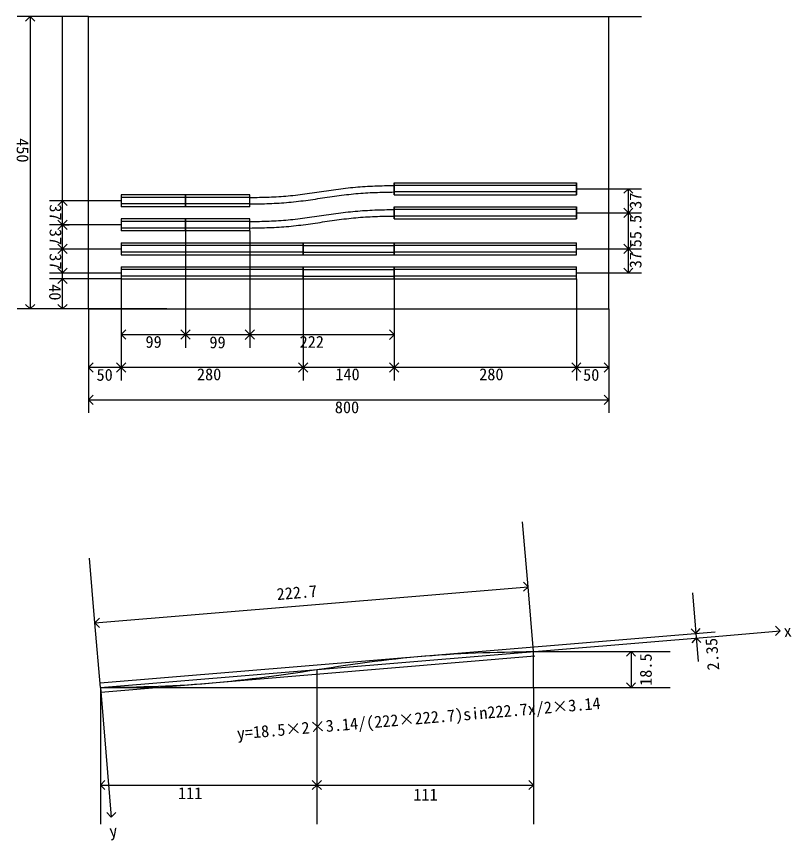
# Model space of a CAD drawing. Units: millimetres, scale not verified. Extents: x -9453 to 9743, y -8805 to 2983.
# Drawn here: x 8551 to 9743, y -359 to 909 of the extents above; entities that cross this region are included whole.
import ezdxf
from ezdxf.enums import TextEntityAlignment as Align

# ---------------------------------------------------------------- set-up
doc = ezdxf.new("R2010")
doc.units = ezdxf.units.MM
doc.header["$LTSCALE"] = 10
for name, color, linetype in [('0-0_線路', 7, 'Continuous'), ('0-1', 7, 'Continuous'), ('0-7', 7, 'Continuous')]:
    doc.layers.add(name, color=color, linetype=linetype)
doc.styles.add('ＭＳ ゴシック', font='')
doc.styles.get('ＭＳ ゴシック').set_extended_font_data('MS Gothic')

msp = doc.modelspace()

# ---------------------------------------------------------------- linework, layer by layer
at = {"layer": '0-0_線路'}
for p, q in [((9131.98, 652.97), (9411.98, 652.97)), ((9131.98, 652.97), (9131.98, 634.47)), ((9131.98, 652.97), (9131.98, 634.47)), ((9131.98, 634.47), (9131.98, 652.97)), ((9411.98, 634.47), (9411.98, 652.97)), ((9411.98, 634.47), (9411.98, 652.97)), ((9411.98, 652.97), (9411.98, 634.47)), ((9411.98, 652.97), (9411.98, 634.47)), ((8711.98, 634.47), (8711.98, 615.97)), ((8711.98, 634.47), (8711.98, 615.97)), ((9131.98, 634.47), (9411.98, 634.47)), ((9131.98, 615.97), (9411.98, 615.97)), ((9131.98, 615.97), (9131.98, 597.47)), ((9131.98, 615.97), (9131.98, 597.47)), ((9131.98, 597.47), (9131.98, 615.97)), ((9411.98, 597.47), (9411.98, 615.97)), ((9411.98, 597.47), (9411.98, 615.97)), ((9411.98, 615.97), (9411.98, 597.47)), ((9411.98, 615.97), (9411.98, 597.47)), ((8711.98, 597.47), (8711.98, 578.97)), ((8711.98, 597.47), (8711.98, 578.97)), ((9131.98, 597.47), (9411.98, 597.47)), ((8711.98, 560.47), (8991.98, 560.47)), ((8711.98, 560.47), (8711.98, 541.97)), ((8711.98, 560.47), (8711.98, 541.97)), ((8991.98, 541.97), (8991.98, 560.47)), ((8991.98, 541.97), (8991.98, 560.47)), ((8991.98, 560.47), (9131.98, 560.47)), ((8991.98, 560.47), (8991.98, 541.97)), ((8991.98, 560.47), (8991.98, 541.97)), ((8991.98, 560.47), (8991.98, 541.97)), ((9131.98, 560.47), (9411.98, 560.47)), ((9131.98, 560.47), (9131.98, 541.97)), ((9131.98, 560.47), (9131.98, 541.97)), ((9131.98, 560.47), (9131.98, 541.97)), ((9131.98, 560.47), (9131.98, 541.97)), ((9131.98, 541.97), (9131.98, 560.47)), ((9411.98, 541.97), (9411.98, 560.47)), ((9411.98, 541.97), (9411.98, 560.47)), ((8711.98, 541.97), (8991.98, 541.97)), ((8991.98, 541.97), (9131.98, 541.97)), ((9131.98, 541.97), (9411.98, 541.97)), ((8711.98, 523.47), (8991.98, 523.47)), ((8711.98, 523.47), (8711.98, 504.97)), ((8991.98, 504.97), (8991.98, 523.47)), ((8991.98, 523.47), (9131.98, 523.47)), ((8991.98, 523.47), (8991.98, 504.97)), ((8991.98, 523.47), (8991.98, 504.97)), ((8991.98, 523.47), (8991.98, 504.97)), ((9131.98, 523.47), (9411.98, 523.47)), ((9131.98, 523.47), (9131.98, 504.97)), ((9131.98, 523.47), (9131.98, 504.97)), ((9131.98, 523.47), (9131.98, 504.97)), ((9131.98, 523.47), (9131.98, 504.97)), ((9131.98, 504.97), (9131.98, 523.47)), ((9411.98, 504.97), (9411.98, 523.47)), ((9411.98, 504.97), (9411.98, 523.47)), ((8991.98, 504.97), (9131.98, 504.97)), ((9131.98, 504.97), (9411.98, 504.97))]:
    msp.add_line(p, q, dxfattribs=at)
at = {"layer": '0-0_線路', "color": 2}
for p, q in [((9411.98, 648.72), (9131.98, 648.72)), ((9411.98, 638.72), (9131.98, 638.72)), ((9411.98, 611.72), (9131.98, 611.72)), ((9411.98, 601.72), (9131.98, 601.72)), ((8991.98, 556.22), (8711.98, 556.22)), ((8991.98, 546.22), (8711.98, 546.22)), ((8991.98, 556.22), (9131.98, 556.22)), ((8991.98, 546.22), (9131.98, 546.22)), ((9411.98, 556.22), (9131.98, 556.22)), ((9411.98, 546.22), (9131.98, 546.22)), ((8991.98, 519.22), (8711.98, 519.22)), ((8991.98, 509.22), (8711.98, 509.22)), ((8991.98, 519.22), (9131.98, 519.22)), ((8991.98, 509.22), (9131.98, 509.22)), ((9411.98, 519.22), (9131.98, 519.22)), ((9411.98, 509.22), (9131.98, 509.22))]:
    msp.add_line(p, q, dxfattribs=at)
at = {"layer": '0-0_線路', "color": 4}
for p, q in [((8711.98, 560.47), (8991.98, 560.47)), ((8991.98, 560.47), (9131.98, 560.47)), ((8711.98, 541.97), (8991.98, 541.97)), ((8991.98, 541.97), (9131.98, 541.97)), ((8991.98, 523.47), (9131.98, 523.47)), ((8991.98, 523.47), (9131.98, 523.47)), ((8991.98, 504.97), (9131.98, 504.97)), ((8991.98, 504.97), (9131.98, 504.97))]:
    msp.add_line(p, q, dxfattribs=at)
at = {"layer": '0-0_線路'}
msp.add_lwpolyline([(8711.98, 504.97), (8991.98, 504.97), (8991.98, 523.47)], dxfattribs=at)
at = {"layer": '0-1', "color": 6}
for p, q in [((8661.98, 458.75), (8661.98, 908.75)), ((9461.98, 458.75), (9461.98, 908.75)), ((8661.98, 458.75), (9461.98, 458.75)), ((8782.05, 458.75), (8661.98, 458.75))]:
    msp.add_line(p, q, dxfattribs=at)
at = {"layer": '0-7'}
for p, q in [((8661.98, 908.75), (8551.98, 908.75)), ((8571.98, 908.75), (8564.91, 901.67)), ((8571.98, 908.75), (8571.98, 458.75)), ((8571.98, 908.75), (8579.05, 901.67)), ((8621.98, 458.75), (8621.98, 908.75)), ((9461.98, 908.75), (9511.98, 908.75)), ((8810.98, 634.47), (8711.98, 634.47)), ((8711.98, 634.47), (8711.98, 615.97)), ((8810.98, 615.97), (8810.98, 634.47)), ((8909.98, 634.47), (8810.98, 634.47)), ((8810.98, 634.47), (8810.98, 615.97)), ((8909.98, 615.97), (8909.98, 634.47)), ((9411.98, 643.72), (9511.98, 643.72)), ((9491.98, 643.72), (9484.91, 636.65)), ((9491.98, 643.72), (9499.05, 636.65)), ((9491.98, 514.22), (9491.98, 643.72)), ((8711.98, 625.22), (8601.98, 625.22)), ((8621.98, 625.22), (8614.91, 618.15)), ((8621.98, 625.22), (8629.05, 618.15)), ((8810.98, 615.97), (8711.98, 615.97)), ((8909.98, 615.97), (8810.98, 615.97)), ((9491.98, 606.72), (9484.91, 613.79)), ((9491.98, 606.72), (9499.05, 613.79)), ((8810.98, 597.47), (8711.98, 597.47)), ((8711.98, 597.47), (8711.98, 578.97)), ((8810.98, 578.97), (8810.98, 597.47)), ((8909.98, 597.47), (8810.98, 597.47)), ((8810.98, 597.47), (8810.98, 578.97)), ((8909.98, 578.97), (8909.98, 597.47)), ((9411.98, 606.72), (9511.98, 606.72)), ((9491.98, 606.72), (9484.91, 599.65)), ((9491.98, 606.72), (9499.05, 599.65)), ((8711.98, 588.22), (8601.98, 588.22)), ((8621.98, 588.22), (8611.98, 588.22)), ((8621.98, 588.22), (8614.91, 595.29)), ((8621.98, 588.22), (8614.91, 581.15)), ((8621.98, 588.22), (8629.05, 595.29)), ((8621.98, 588.22), (8631.98, 588.22)), ((8621.98, 588.22), (8629.05, 581.15)), ((8810.98, 578.97), (8711.98, 578.97)), ((8909.98, 578.97), (8810.98, 578.97)), ((8810.98, 578.97), (8810.98, 398.75)), ((8909.98, 578.97), (8909.98, 398.75)), ((8621.98, 551.22), (8614.91, 558.29)), ((8621.98, 551.22), (8629.05, 558.29)), ((9491.98, 551.22), (9484.91, 558.29)), ((9491.98, 551.22), (9499.05, 558.29)), ((8601.98, 551.22), (8711.98, 551.22)), ((8621.98, 551.22), (8614.91, 544.15)), ((8621.98, 551.22), (8629.05, 544.15)), ((9411.98, 551.22), (9511.98, 551.22)), ((9491.98, 551.22), (9484.91, 544.15)), ((9491.98, 551.22), (9499.05, 544.15)), ((8621.98, 514.22), (8614.91, 521.29)), ((8621.98, 514.22), (8629.05, 521.29)), ((9491.98, 514.22), (9484.91, 521.29)), ((9491.98, 514.22), (9499.05, 521.29)), ((8601.98, 514.22), (8711.98, 514.22)), ((9411.98, 514.22), (9511.98, 514.22)), ((8711.98, 504.97), (8601.98, 504.97)), ((8621.98, 504.97), (8614.91, 497.9)), ((8621.98, 504.97), (8629.05, 497.9)), ((8991.98, 504.97), (8991.98, 348.75)), ((9131.98, 504.97), (9131.98, 348.75)), ((9411.98, 504.97), (9411.98, 348.75)), ((8661.98, 458.75), (8551.98, 458.75)), ((8571.98, 458.75), (8564.91, 465.82)), ((8571.98, 458.75), (8579.05, 465.82)), ((8621.98, 458.75), (8614.91, 465.82)), ((8621.98, 458.75), (8629.05, 465.82)), ((8661.98, 458.75), (8661.98, 298.75)), ((9461.98, 458.75), (9461.98, 298.75)), ((8711.98, 419.55), (8719.05, 426.62)), ((8711.98, 419.55), (9131.98, 419.55)), ((8711.98, 419.55), (8719.05, 412.48)), ((8810.98, 419.55), (8803.91, 426.62)), ((8810.98, 419.55), (8803.91, 412.48)), ((8810.98, 419.55), (8818.05, 426.62)), ((8810.98, 419.55), (8818.05, 412.48)), ((8909.98, 419.55), (8902.91, 426.62)), ((8909.98, 418.75), (8902.91, 411.67)), ((8909.98, 419.55), (8917.05, 426.62)), ((8909.98, 419.55), (8917.05, 412.48)), ((9131.98, 419.55), (9124.91, 426.62)), ((9131.98, 418.75), (9124.91, 411.67)), ((8661.98, 368.75), (8669.05, 375.82)), ((9461.98, 368.75), (8661.98, 368.75)), ((8661.98, 368.75), (8669.05, 361.67)), ((8711.98, 368.75), (8704.91, 375.82)), ((8711.98, 368.75), (8704.91, 361.67)), ((8711.98, 368.75), (8719.05, 375.82)), ((8711.98, 368.75), (8719.05, 361.67)), ((8991.98, 368.75), (8984.91, 375.82)), ((8991.98, 368.75), (8984.91, 361.67)), ((8991.98, 368.75), (8999.05, 375.82)), ((8991.98, 368.75), (8999.05, 361.67)), ((9131.98, 368.75), (9124.91, 375.82)), ((9131.98, 368.75), (9124.91, 361.67)), ((9131.98, 368.75), (9139.05, 375.82)), ((9131.98, 368.75), (9139.05, 361.67)), ((9411.98, 368.75), (9404.91, 375.82)), ((9411.98, 368.75), (9404.91, 361.67)), ((9411.98, 368.75), (9419.05, 375.82)), ((9411.98, 368.75), (9419.05, 361.67)), ((9461.98, 368.75), (9454.91, 375.82)), ((9461.98, 368.75), (9454.91, 361.67)), ((8661.98, 318.75), (8669.05, 325.82)), ((8661.98, 318.75), (9461.98, 318.75)), ((8661.98, 318.75), (8669.05, 311.67)), ((9461.98, 318.75), (9454.91, 325.82)), ((9461.98, 318.75), (9454.91, 311.67)), ((9337.72, 31.29), (9329.36, 130.94)), ((8671.72, -24.21), (8663.36, 75.44)), ((9337.72, 31.29), (9330.65, 38.36)), ((8671.72, -24.21), (9337.72, 31.29)), ((9337.72, 31.29), (9330.65, 24.22)), ((9346.09, -68.36), (9337.72, 31.29)), ((9590.52, 21.98), (9599.32, -83.59)), ((8671.72, -24.21), (8678.79, -17.14)), ((8680.09, -123.86), (8671.72, -24.21)), ((8671.72, -24.21), (8678.79, -31.28)), ((9595.72, -40.48), (9588.41, -33.66)), ((9595.72, -40.48), (9602.54, -33.16)), ((9725.2, -36.7), (9718.13, -29.63)), ((8680.09, -123.86), (9625.56, -45.07)), ((9596.31, -47.5), (9589.49, -54.82)), ((9596.31, -47.5), (9603.62, -54.32)), ((9346.09, -68.36), (9496.09, -68.36)), ((9496.09, -68.36), (9489.02, -75.43)), ((9496.09, -68.36), (9556.09, -68.36)), ((9496.09, -68.36), (9496.09, -121.55)), ((9496.09, -68.36), (9503.16, -75.43)), ((8680.09, -123.86), (8680.09, -273.86)), ((9346.09, -123.86), (9346.09, -273.86)), ((9346.09, -123.86), (9496.09, -123.86)), ((9496.09, -123.86), (9489.02, -116.78)), ((9496.09, -123.86), (9503.16, -116.78)), ((9496.09, -123.86), (9556.09, -123.86)), ((8680.09, -273.86), (8687.16, -266.78)), ((8680.09, -273.86), (8680.09, -333.86)), ((8680.09, -273.86), (9346.09, -273.86)), ((8680.09, -273.86), (8687.16, -280.93)), ((9012.8, -273.86), (9005.73, -266.78)), ((9012.8, -273.86), (9005.73, -280.93)), ((9012.8, -273.86), (9019.87, -266.78)), ((9012.8, -273.86), (9019.87, -280.93)), ((9346.09, -273.86), (9339.02, -266.78)), ((9346.09, -273.86), (9339.02, -280.93)), ((9346.09, -273.86), (9346.09, -333.86)), ((8696.83, -323.15), (8689.76, -316.08)), ((8696.83, -323.15), (8703.9, -316.08))]:
    msp.add_line(p, q, dxfattribs=at)
at = {"layer": '0-7', "color": 6}
msp.add_line((8661.98, 908.75), (9461.98, 908.75), dxfattribs=at)
at = {"layer": '0-7', "color": 2}
for p, q in [((8810.98, 630.22), (8711.98, 630.22)), ((8909.98, 630.22), (8810.98, 630.22)), ((8810.98, 620.22), (8711.98, 620.22)), ((8909.98, 620.22), (8810.98, 620.22)), ((8810.98, 593.22), (8711.98, 593.22)), ((8909.98, 593.22), (8810.98, 593.22)), ((8810.98, 583.22), (8711.98, 583.22)), ((8909.98, 583.22), (8810.98, 583.22)), ((8679.51, -116.83), (9625.54, -37.99)), ((8680.68, -130.88), (9348.33, -75.24))]:
    msp.add_line(p, q, dxfattribs=at)
for points in [[(9053.51, 644.1), (9057.23, 644.55), (9060.95, 644.97), (9064.68, 645.37), (9068.4, 645.75), (9072.13, 646.1), (9075.87, 646.42), (9079.6, 646.72), (9083.34, 646.99), (9087.08, 647.24), (9090.82, 647.46), (9094.56, 647.66), (9098.3, 647.84), (9102.04, 647.99), (9105.78, 648.13), (9109.52, 648.25), (9113.25, 648.35), (9116.99, 648.44), (9120.72, 648.52), (9124.45, 648.59), (9128.17, 648.66), (9131.89, 648.72)], [(8909.89, 630.22), (8913.61, 630.28), (8917.33, 630.35), (8921.04, 630.42), (8924.74, 630.5), (8928.45, 630.59), (8932.15, 630.69), (8935.84, 630.81), (8939.53, 630.94), (8943.22, 631.1), (8946.9, 631.27), (8950.58, 631.47), (8954.25, 631.68), (8957.92, 631.93), (8961.59, 632.19), (8965.26, 632.49), (8968.92, 632.8), (8972.59, 633.15), (8976.25, 633.52), (8979.91, 633.91), (8983.57, 634.33), (8987.23, 634.76), (8990.89, 635.22), (8994.55, 635.7), (8998.21, 636.2), (9001.88, 636.71), (9005.54, 637.23), (9009.21, 637.77), (9012.88, 638.31), (9016.56, 638.86), (9020.24, 639.42), (9023.92, 639.97), (9027.6, 640.52), (9031.29, 641.07), (9034.98, 641.61), (9038.68, 642.13), (9042.38, 642.65), (9046.09, 643.15), (9049.8, 643.64), (9053.51, 644.1)], [(8910.06, 620.22), (8913.79, 620.29), (8917.51, 620.35), (8921.24, 620.42), (8924.97, 620.5), (8928.71, 620.59), (8932.44, 620.7), (8936.18, 620.82), (8939.92, 620.95), (8943.66, 621.11), (8947.4, 621.28), (8951.14, 621.48), (8954.88, 621.7), (8958.62, 621.95), (8962.35, 622.22), (8966.09, 622.52), (8969.82, 622.85), (8973.55, 623.2), (8977.28, 623.57), (8981.01, 623.97), (8984.73, 624.39), (8988.44, 624.84), (8992.16, 625.3), (8995.87, 625.79), (8999.57, 626.29), (9003.28, 626.81), (9006.97, 627.34), (9010.67, 627.88), (9014.36, 628.42), (9018.04, 628.97), (9021.72, 629.53), (9025.4, 630.08), (9029.07, 630.63), (9032.75, 631.17), (9036.41, 631.71), (9040.08, 632.23), (9043.74, 632.74), (9047.41, 633.24), (9051.07, 633.72), (9054.73, 634.18)], [(9054.73, 634.18), (9058.39, 634.62), (9062.05, 635.03), (9065.71, 635.42), (9069.37, 635.79), (9073.03, 636.14), (9076.7, 636.46), (9080.37, 636.75), (9084.03, 637.02), (9087.71, 637.26), (9091.38, 637.48), (9095.06, 637.67), (9098.74, 637.85), (9102.43, 638), (9106.12, 638.13), (9109.81, 638.25), (9113.51, 638.35), (9117.21, 638.44), (9120.92, 638.52), (9124.63, 638.59), (9128.35, 638.66), (9132.06, 638.72)], [(9053.43, 607.1), (9057.14, 607.55), (9060.87, 607.97), (9064.59, 608.37), (9068.32, 608.75), (9072.05, 609.1), (9075.78, 609.42), (9079.52, 609.72), (9083.26, 609.99), (9086.99, 610.24), (9090.73, 610.46), (9094.47, 610.66), (9098.21, 610.83), (9101.95, 610.99), (9105.69, 611.13), (9109.43, 611.24), (9113.17, 611.35), (9116.9, 611.44), (9120.63, 611.52), (9124.36, 611.59), (9128.09, 611.66), (9131.81, 611.72)], [(8909.81, 593.22), (8913.53, 593.28), (8917.24, 593.35), (8920.95, 593.42), (8924.66, 593.5), (8928.36, 593.59), (8932.06, 593.69), (8935.75, 593.81), (8939.44, 593.94), (8943.13, 594.1), (8946.81, 594.27), (8950.49, 594.46), (8954.17, 594.68), (8957.84, 594.93), (8961.51, 595.19), (8965.17, 595.49), (8968.84, 595.8), (8972.5, 596.15), (8976.16, 596.52), (8979.82, 596.91), (8983.48, 597.32), (8987.14, 597.76), (8990.8, 598.22), (8994.46, 598.7), (8998.13, 599.2), (9001.79, 599.71), (9005.46, 600.23), (9009.13, 600.77), (9012.8, 601.31), (9016.47, 601.86), (9020.15, 602.41), (9023.83, 602.97), (9027.52, 603.52), (9031.21, 604.07), (9034.9, 604.6), (9038.6, 605.13), (9042.3, 605.65), (9046, 606.15), (9049.71, 606.64), (9053.43, 607.1)], [(8909.98, 583.22), (8913.7, 583.28), (8917.43, 583.35), (8921.15, 583.42), (8924.89, 583.5), (8928.62, 583.59), (8932.36, 583.7), (8936.09, 583.81), (8939.83, 583.95), (8943.57, 584.11), (8947.31, 584.28), (8951.05, 584.48), (8954.79, 584.7), (8958.53, 584.95), (8962.27, 585.22), (8966, 585.52), (8969.74, 585.84), (8973.47, 586.19), (8977.2, 586.57), (8980.92, 586.97), (8984.64, 587.39), (8988.36, 587.84), (8992.07, 588.3), (8995.78, 588.79), (8999.49, 589.29), (9003.19, 589.81), (9006.89, 590.34), (9010.58, 590.87), (9014.27, 591.42), (9017.96, 591.97), (9021.64, 592.53), (9025.31, 593.08), (9028.99, 593.63), (9032.66, 594.17), (9036.33, 594.71), (9040, 595.23), (9043.66, 595.74), (9047.32, 596.24), (9050.98, 596.72), (9054.64, 597.18)], [(9054.64, 597.18), (9058.3, 597.62), (9061.96, 598.03), (9065.62, 598.42), (9069.29, 598.79), (9072.95, 599.14), (9076.61, 599.45), (9080.28, 599.75), (9083.95, 600.01), (9087.62, 600.26), (9091.3, 600.48), (9094.97, 600.67), (9098.66, 600.84), (9102.34, 601), (9106.03, 601.13), (9109.73, 601.25), (9113.43, 601.35), (9117.13, 601.44), (9120.83, 601.52), (9124.55, 601.59), (9128.26, 601.66), (9131.98, 601.72)]]:
    msp.add_lwpolyline(points, dxfattribs=at)
at = {"layer": '0-7'}
for points in [[(8711.98, 504.97), (8711.98, 419.55), (8711.98, 348.75)], [(9625.56, -45.07), (9725.2, -36.7), (9718.13, -43.77)], [(8680.09, -123.86), (9346.09, -123.86), (9346.09, -68.36)], [(9112.52, -82.1), (9123.58, -80.77), (9134.66, -79.51), (9145.73, -78.32), (9156.82, -77.21), (9167.91, -76.17), (9179, -75.2), (9190.11, -74.32), (9201.22, -73.51), (9212.33, -72.77), (9223.46, -72.11), (9234.58, -71.52), (9245.72, -71), (9256.86, -70.53), (9268, -70.13), (9279.15, -69.78), (9290.3, -69.47), (9301.45, -69.2), (9312.61, -68.96), (9323.77, -68.74), (9334.93, -68.55), (9346.09, -68.36)], [(8680.09, -123.86), (8691.25, -123.66), (8702.41, -123.47), (8713.57, -123.25), (8724.73, -123.01), (8735.88, -122.74), (8747.03, -122.44), (8758.18, -122.08), (8769.33, -121.68), (8780.46, -121.21), (8791.6, -120.69), (8802.73, -120.1), (8813.85, -119.44), (8824.96, -118.7), (8836.07, -117.89), (8847.18, -117.01), (8858.27, -116.04), (8869.36, -115), (8880.45, -113.89), (8891.53, -112.7), (8902.6, -111.44), (8913.66, -110.11), (8924.73, -108.73), (8935.78, -107.28), (8946.84, -105.79), (8957.88, -104.24), (8968.93, -102.66), (8979.97, -101.05), (8991.01, -99.42), (9002.05, -97.76), (9013.09, -96.11), (9024.13, -94.45), (9035.17, -92.79), (9046.21, -91.16), (9057.25, -89.55), (9068.3, -87.97), (9079.35, -86.43), (9090.4, -84.93), (9101.46, -83.48), (9112.52, -82.1)], [(9012.8, -96.13), (9012.8, -273.86), (9012.8, -333.86)], [(8680.09, -123.86), (8688.46, -223.5), (8696.83, -323.15)]]:
    msp.add_lwpolyline(points, dxfattribs=at)

# ---------------------------------------------------------------- texts
at = {"layer": '0-7', "color": 4, "style": 'ＭＳ ゴシック'}
for s, rotation, p in [('450', 270, (8545.89, 721.44)), ('37', 90, (9517.63, 612.75)), ('37', 270, (8596.59, 619.66)), ('55.5', 90, (9517.63, 553.6)), ('37', 270, (8596.59, 582.02)), ('37', 270, (8596.59, 544.38)), ('37', 90, (9517.63, 521.33)), ('40', 270, (8595.82, 496.75)), ('222.7', 4.8, (8952.39, 5.14)), ('x', 4.8, (9731.89, -51.9)), ('2.35', 94, (9637.28, -96.39)), ('18.5', 90, (9533.45, -121.23)), ('y=18.5×2×3.14/(222×222.7)sin222.7x/2×3.14', 4.8, (8891.12, -209.18)), ('y', 4.8, (8694.86, -359.55))]:
    msp.add_text(s, height=18.33, rotation=rotation, dxfattribs=at).set_placement(p, align=Align.BOTTOM_LEFT)
for s, p in [('99', (8749.46, 393.43)), ('99', (8847.78, 392.67)), ('222', (8986.44, 393.43)), ('50', (8674.18, 342.73)), ('280', (8828.58, 343.5)), ('140', (9041.36, 343.5)), ('280', (9262.6, 343.5)), ('50', (9422.38, 342.73)), ('800', (9040.59, 292.8)), ('111', (8799.46, -300.98)), ('111', (9161.27, -303.28))]:
    msp.add_text(s, height=18.33, dxfattribs=at).set_placement(p, align=Align.BOTTOM_LEFT)

doc.saveas('drawing.dxf')
